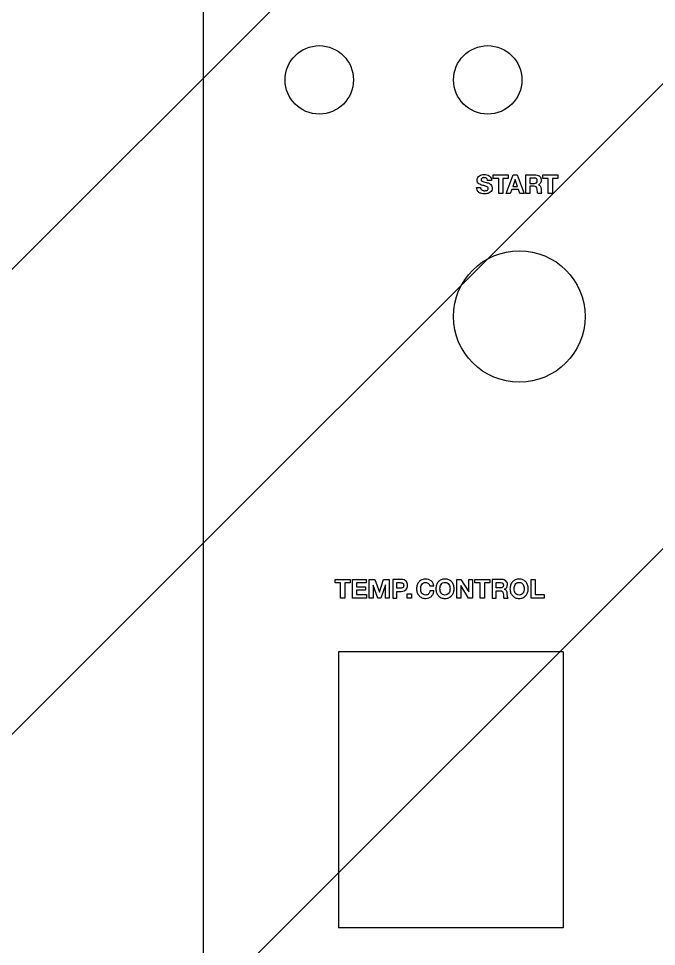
# Model space of a CAD drawing. Header units: millimetres. Extents: x 0 to 16408, y 0 to 11536.
# Drawn here: x 11314.2 to 11435.4, y 4546.3 to 4722.7 of the extents above; entities that cross this region are included whole.
import ezdxf

# ---------------------------------------------------------------- set-up
doc = ezdxf.new("R2010")
doc.units = ezdxf.units.MM
doc.header["$MEASUREMENT"] = 0
doc.linetypes.add('HIDDEN', pattern=[9.525, 6.35, -3.175])
doc.layers.get('0').update_dxf_attribs({"lineweight": 25})
doc.layers.add('DIM', color=3, linetype='Continuous', lineweight=9)
doc.layers.add('H', color=2, linetype='HIDDEN', lineweight=15)

# ---------------------------------------------------------------- blocks, each defined once
blk = doc.blocks.new('fe3')
for p, q in [((61121.83, -4558.59), (61121.83, -4557.94)), ((61121.83, -4557.94), (61124.72, -4557.94)), ((61122.89, -4558.59), (61121.83, -4558.59)), ((61122.89, -4561.47), (61122.89, -4558.59)), ((61123.67, -4558.59), (61123.67, -4561.47)), ((61124.72, -4558.59), (61123.67, -4558.59)), ((61124.3, -4561.47), (61125.64, -4557.94)), ((61124.72, -4557.94), (61124.72, -4558.59)), ((61126.02, -4558.81), (61125.56, -4560.11)), ((61125.64, -4557.94), (61126.43, -4557.94)), ((61126.03, -4558.81), (61126.02, -4558.81)), ((61126.48, -4560.11), (61126.03, -4558.81)), ((61126.43, -4557.94), (61127.75, -4561.47)), ((61131.26, -4558.59), (61131.26, -4557.94)), ((61131.26, -4557.94), (61134.15, -4557.94)), ((61132.31, -4558.59), (61131.26, -4558.59)), ((61132.31, -4561.47), (61132.31, -4558.59)), ((61134.15, -4558.59), (61133.09, -4558.59)), ((61133.09, -4558.59), (61133.09, -4561.47)), ((61134.15, -4557.94), (61134.15, -4558.59)), ((61125.56, -4560.11), (61126.48, -4560.11)), ((61123.67, -4561.47), (61122.89, -4561.47)), ((61125.08, -4561.47), (61124.3, -4561.47)), ((61125.36, -4560.68), (61125.08, -4561.47)), ((61126.68, -4560.68), (61125.36, -4560.68)), ((61126.94, -4561.47), (61126.68, -4560.68)), ((61127.75, -4561.47), (61126.94, -4561.47)), ((61133.09, -4561.47), (61132.31, -4561.47))]:
    blk.add_line(p, q)
for points, knots in [([(61119.13, -4559.62), (61119.03, -4559.55), (61118.95, -4559.45), (61118.89, -4559.34), (61118.83, -4559.22), (61118.8, -4559.09), (61118.8, -4558.93), (61118.8, -4558.74), (61118.84, -4558.59), (61118.92, -4558.45)], [13, 13, 13, 13, 14, 14, 14, 15, 15, 15, 16, 16, 16, 16]), ([(61119.6, -4558.67), (61119.57, -4558.72), (61119.55, -4558.79), (61119.55, -4558.86), (61119.55, -4558.93), (61119.56, -4558.99), (61119.59, -4559.03)], [31, 31, 31, 31, 32, 32, 32, 33, 33, 33, 33]), ([(61119.65, -4557.92), (61119.8, -4557.88), (61119.96, -4557.86), (61120.12, -4557.86), (61120.3, -4557.86), (61120.48, -4557.88), (61120.65, -4557.92), (61120.82, -4557.96), (61120.97, -4558.03), (61121.1, -4558.12)], [18, 18, 18, 18, 19, 19, 19, 20, 20, 20, 21, 21, 21, 21]), ([(61120.35, -4558.49), (61120.27, -4558.47), (61120.18, -4558.46), (61120.08, -4558.46), (61120.02, -4558.46), (61119.96, -4558.47), (61119.9, -4558.48)], [27, 27, 27, 27, 28, 28, 28, 29, 29, 29, 29]), ([(61130.08, -4559.42), (61130.17, -4559.34), (61130.21, -4559.21), (61130.21, -4559.03), (61130.21, -4558.86), (61130.17, -4558.74), (61130.08, -4558.66)], [1, 1, 1, 1, 2, 2, 2, 3, 3, 3, 3]), ([(61130.92, -4558.54), (61130.97, -4558.65), (61130.99, -4558.78), (61130.99, -4558.92), (61130.99, -4559.12), (61130.95, -4559.3), (61130.86, -4559.45), (61130.77, -4559.61), (61130.63, -4559.72), (61130.43, -4559.8)], [3, 3, 3, 3, 4, 4, 4, 5, 5, 5, 6, 6, 6, 6]), ([(61120.83, -4560.73), (61120.88, -4560.67), (61120.9, -4560.6), (61120.9, -4560.51), (61120.9, -4560.42), (61120.87, -4560.34), (61120.81, -4560.28)], [6, 6, 6, 6, 7, 7, 7, 8, 8, 8, 8]), ([(61121.52, -4559.94), (61121.61, -4560.06), (61121.65, -4560.22), (61121.65, -4560.42), (61121.65, -4560.58), (61121.62, -4560.73), (61121.56, -4560.87)], [39, 39, 39, 39, 40, 40, 40, 41, 41, 41, 41]), ([(61120.82, -4561.46), (61120.64, -4561.52), (61120.42, -4561.55), (61120.18, -4561.55), (61119.99, -4561.55), (61119.8, -4561.52), (61119.62, -4561.48)], [43, 43, 43, 43, 44, 44, 44, 45, 45, 45, 45]), ([(61119.92, -4560.91), (61120.01, -4560.94), (61120.11, -4560.95), (61120.21, -4560.95), (61120.28, -4560.95), (61120.36, -4560.94), (61120.44, -4560.93)], [2, 2, 2, 2, 3, 3, 3, 4, 4, 4, 4])]:
    blk.add_open_spline(points, degree=3, knots=knots)
for points in [[(61118.92, -4558.45), (61118.99, -4558.32), (61119.1, -4558.21), (61119.22, -4558.12)], [(61119.22, -4558.12), (61119.35, -4558.03), (61119.49, -4557.97), (61119.65, -4557.92)], [(61119.73, -4558.55), (61119.68, -4558.58), (61119.63, -4558.62), (61119.6, -4558.67)], [(61119.9, -4558.48), (61119.83, -4558.49), (61119.78, -4558.52), (61119.73, -4558.55)], [(61120.56, -4558.57), (61120.5, -4558.53), (61120.43, -4558.5), (61120.35, -4558.49)], [(61120.71, -4558.73), (61120.68, -4558.66), (61120.63, -4558.61), (61120.56, -4558.57)], [(61120.78, -4558.99), (61120.77, -4558.89), (61120.75, -4558.8), (61120.71, -4558.73)], [(61121.1, -4558.12), (61121.23, -4558.21), (61121.34, -4558.33), (61121.42, -4558.47)], [(61121.42, -4558.47), (61121.49, -4558.62), (61121.53, -4558.79), (61121.53, -4558.99)], [(61128.06, -4561.47), (61128.06, -4561.47), (61128.06, -4557.94), (61128.06, -4557.94)], [(61128.06, -4557.94), (61128.06, -4557.94), (61129.96, -4557.94), (61129.96, -4557.94)], [(61129.68, -4558.55), (61129.68, -4558.55), (61128.83, -4558.55), (61128.83, -4558.55)], [(61128.83, -4558.55), (61128.83, -4558.55), (61128.83, -4559.54), (61128.83, -4559.54)], [(61130.08, -4558.66), (61129.99, -4558.58), (61129.86, -4558.55), (61129.68, -4558.55)], [(61129.96, -4557.94), (61130.12, -4557.94), (61130.26, -4557.97), (61130.38, -4558.02)], [(61130.38, -4558.02), (61130.51, -4558.07), (61130.62, -4558.14), (61130.71, -4558.23)], [(61130.71, -4558.23), (61130.8, -4558.32), (61130.87, -4558.42), (61130.92, -4558.54)], [(61118.8, -4560.86), (61118.72, -4560.7), (61118.68, -4560.52), (61118.68, -4560.3)], [(61118.68, -4560.3), (61118.68, -4560.3), (61119.43, -4560.3), (61119.43, -4560.3)], [(61119.47, -4559.81), (61119.34, -4559.76), (61119.23, -4559.7), (61119.13, -4559.62)], [(61119.43, -4560.3), (61119.43, -4560.42), (61119.45, -4560.52), (61119.5, -4560.6)], [(61119.85, -4559.93), (61119.72, -4559.9), (61119.59, -4559.86), (61119.47, -4559.81)], [(61119.5, -4560.6), (61119.54, -4560.68), (61119.6, -4560.75), (61119.67, -4560.8)], [(61119.59, -4559.03), (61119.62, -4559.07), (61119.67, -4559.11), (61119.75, -4559.15)], [(61119.75, -4559.15), (61119.82, -4559.18), (61119.93, -4559.22), (61120.07, -4559.26)], [(61120.23, -4560.03), (61120.11, -4560), (61119.98, -4559.96), (61119.85, -4559.93)], [(61120.07, -4559.26), (61120.2, -4559.29), (61120.38, -4559.34), (61120.6, -4559.39)], [(61120.57, -4560.13), (61120.47, -4560.09), (61120.36, -4560.06), (61120.23, -4560.03)], [(61120.81, -4560.28), (61120.75, -4560.22), (61120.67, -4560.17), (61120.57, -4560.13)], [(61120.6, -4559.39), (61120.67, -4559.41), (61120.76, -4559.43), (61120.88, -4559.47)], [(61121.53, -4558.99), (61121.53, -4558.99), (61120.78, -4558.99), (61120.78, -4558.99)], [(61120.88, -4559.47), (61120.99, -4559.5), (61121.11, -4559.56), (61121.23, -4559.63)], [(61121.23, -4559.63), (61121.34, -4559.71), (61121.44, -4559.81), (61121.52, -4559.94)], [(61128.83, -4559.54), (61128.83, -4559.54), (61129.68, -4559.54), (61129.68, -4559.54)], [(61129.61, -4560.09), (61129.61, -4560.09), (61128.83, -4560.09), (61128.83, -4560.09)], [(61128.83, -4560.09), (61128.83, -4560.09), (61128.83, -4561.47), (61128.83, -4561.47)], [(61130.03, -4560.22), (61129.94, -4560.13), (61129.8, -4560.09), (61129.61, -4560.09)], [(61129.68, -4559.54), (61129.86, -4559.54), (61129.99, -4559.5), (61130.08, -4559.42)], [(61130.19, -4560.62), (61130.17, -4560.44), (61130.11, -4560.31), (61130.03, -4560.22)], [(61130.24, -4561.07), (61130.23, -4560.91), (61130.21, -4560.77), (61130.19, -4560.62)], [(61130.43, -4559.8), (61130.43, -4559.8), (61130.43, -4559.81), (61130.43, -4559.81)], [(61130.43, -4559.81), (61130.53, -4559.84), (61130.61, -4559.88), (61130.67, -4559.93)], [(61130.67, -4559.93), (61130.73, -4559.99), (61130.78, -4560.05), (61130.82, -4560.12)], [(61130.82, -4560.12), (61130.86, -4560.2), (61130.89, -4560.28), (61130.91, -4560.37)], [(61130.91, -4560.37), (61130.93, -4560.46), (61130.94, -4560.55), (61130.95, -4560.63)], [(61130.95, -4560.63), (61130.95, -4560.69), (61130.95, -4560.76), (61130.95, -4560.83)], [(61119.13, -4561.25), (61118.99, -4561.15), (61118.88, -4561.02), (61118.8, -4560.86)], [(61119.62, -4561.48), (61119.44, -4561.43), (61119.27, -4561.35), (61119.13, -4561.25)], [(61119.67, -4560.8), (61119.74, -4560.85), (61119.82, -4560.89), (61119.92, -4560.91)], [(61120.44, -4560.93), (61120.51, -4560.92), (61120.59, -4560.9), (61120.66, -4560.87)], [(61120.66, -4560.87), (61120.73, -4560.83), (61120.78, -4560.79), (61120.83, -4560.73)], [(61121.28, -4561.23), (61121.15, -4561.33), (61121, -4561.41), (61120.82, -4561.46)], [(61121.56, -4560.87), (61121.49, -4561.01), (61121.4, -4561.13), (61121.28, -4561.23)], [(61128.83, -4561.47), (61128.83, -4561.47), (61128.06, -4561.47), (61128.06, -4561.47)], [(61130.32, -4561.47), (61130.28, -4561.36), (61130.25, -4561.22), (61130.24, -4561.07)], [(61131.09, -4561.47), (61131.09, -4561.47), (61130.32, -4561.47), (61130.32, -4561.47)], [(61130.95, -4560.83), (61130.96, -4560.91), (61130.96, -4560.99), (61130.97, -4561.06)], [(61130.97, -4561.06), (61130.98, -4561.14), (61130.99, -4561.22), (61131.01, -4561.29)], [(61131.01, -4561.29), (61131.03, -4561.36), (61131.06, -4561.42), (61131.09, -4561.47)]]:
    blk.add_open_spline(points, degree=3)

msp = doc.modelspace()

# ---------------------------------------------------------------- hatches: boundary and pattern name
at = {"layer": 'DIM'}
h = msp.add_hatch(dxfattribs=at)
h.set_pattern_fill('ANSI31', color=256, scale=350, style=0)
h.set_pattern_definition([(45, (-19163.366, -2190.005), (-30.93592, 30.93592), [])])
h.paths.add_polyline_path([(11169.331, 5386.066), (11169.331, 3313.066), (10738.546, 3313.066), (10738.546, 5100.001), (10069.331, 5100.001), (10069.331, 6563.066), (14009.331, 6563.066), (14009.331, 5100.001), (13340.115, 5100.001), (13340.115, 3313.066), (12909.331, 3313.066), (12909.331, 5386.066)])
edge = h.paths.add_edge_path(flags=16)
edge.add_line((12909.331, 3336.066), (12909.331, 3313.066))
edge.add_line((11169.331, 3336.066), (11169.331, 3313.066))
at = {"layer": 'H', "ltscale": 5}
h = msp.add_hatch(dxfattribs=at)
h.set_pattern_fill('ANSI31', color=256, scale=500, style=0)
h.set_pattern_definition([(45, (5319.3, 20778.49), (-44.19417, 44.19417), [])])
edge = h.paths.add_edge_path(flags=16)
edge.add_line((14059.331, 6563.066), (14009.331, 6563.066))
edge.add_line((14059.331, 6563.066), (14009.331, 6563.066))
edge = h.paths.add_edge_path()
edge.add_line((14059.331, 6563.066), (14009.331, 6563.066))
edge.add_line((14059.331, 6563.066), (14009.331, 6563.066))
edge.add_line((10069.331, 3313.066), (10069.331, 6563.066))
edge.add_line((10019.331, 3263.066), (10019.331, 6563.066))
edge.add_line((10069.331, 3313.066), (14009.331, 3313.066))
edge.add_line((10019.331, 3263.066), (14059.331, 3263.066))
edge.add_line((14059.331, 6563.066), (14009.331, 6563.066))
edge.add_line((14009.331, 5313.066), (14009.331, 5323.066))
edge.add_line((14009.331, 3313.066), (14009.331, 6563.066))
edge.add_line((14059.331, 3263.066), (14059.331, 6563.066))

# ---------------------------------------------------------------- linework, layer by layer
for p, q in [((11349.331, 4411.066), (11349.331, 5161.066)), ((11388.027, 4612.514), (11388.027, 4613.329)), ((11388.027, 4613.329), (11388.857, 4613.329)), ((11388.857, 4612.514), (11388.027, 4612.514)), ((11388.857, 4613.329), (11388.857, 4612.514)), ((11417.681, 4602.316), (11374.981, 4602.316)), ((11374.981, 4602.316), (11374.981, 4549.816)), ((11417.681, 4549.816), (11374.981, 4549.816))]:
    msp.add_line(p, q)
at = {"lineweight": -2}
msp.add_line((11417.681, 4602.316), (11417.681, 4549.816), dxfattribs=at)
for points in [[(11374.332, 4615.414), (11374.332, 4616.066), (11377.221, 4616.066), (11377.221, 4615.414), (11376.164, 4615.414), (11376.164, 4612.54), (11375.389, 4612.54), (11375.389, 4615.414), (11374.332, 4615.414)], [(11380.264, 4616.066), (11380.264, 4615.414), (11378.402, 4615.414), (11378.402, 4614.658), (11380.11, 4614.658), (11380.11, 4614.056), (11378.402, 4614.056), (11378.402, 4613.192), (11380.303, 4613.192), (11380.303, 4612.54), (11377.626, 4612.54), (11377.626, 4616.066), (11380.264, 4616.066)], [(11381.918, 4616.066), (11382.743, 4613.641), (11382.753, 4613.641), (11383.533, 4616.066), (11384.625, 4616.066), (11384.625, 4612.54), (11383.899, 4612.54), (11383.899, 4615.039), (11383.889, 4615.039), (11383.025, 4612.54), (11382.427, 4612.54), (11381.562, 4615.014), (11381.553, 4615.014), (11381.553, 4612.54), (11380.827, 4612.54), (11380.827, 4616.066), (11381.918, 4616.066)], [(11398.246, 4616.066), (11399.718, 4613.7), (11399.727, 4613.7), (11399.727, 4616.066), (11400.454, 4616.066), (11400.454, 4612.54), (11399.678, 4612.54), (11398.211, 4614.901), (11398.202, 4614.901), (11398.202, 4612.54), (11397.475, 4612.54), (11397.475, 4616.066), (11398.246, 4616.066)], [(11400.858, 4615.414), (11400.858, 4616.066), (11403.748, 4616.066), (11403.748, 4615.414), (11402.691, 4615.414), (11402.691, 4612.54), (11401.915, 4612.54), (11401.915, 4615.414), (11400.858, 4615.414)]]:
    msp.add_lwpolyline(points)
msp.add_lwpolyline([(11412.336, 4616.066), (11412.336, 4613.192), (11414.055, 4613.192), (11414.055, 4612.54), (11411.561, 4612.54), (11411.561, 4616.066), (11412.336, 4616.066)], dxfattribs=at)
for centre, radius in [((11371.333, 4711.066), 6.5), ((11403.333, 4711.066), 6.5), ((11409.331, 4666.066), 12.5)]:
    msp.add_circle(centre, radius)
for points, knots in [([(11386.897, 4616.066), (11387.117, 4616.066), (11387.305, 4616.034), (11387.46, 4615.97), (11387.614, 4615.906), (11387.74, 4615.821), (11387.837, 4615.715), (11387.935, 4615.61), (11388.005, 4615.49), (11388.05, 4615.355), (11388.094, 4615.22), (11388.116, 4615.08), (11388.116, 4614.935), (11388.116, 4614.793), (11388.094, 4614.654), (11388.05, 4614.518), (11388.005, 4614.381), (11387.935, 4614.26), (11387.837, 4614.155), (11387.74, 4614.049), (11387.614, 4613.965), (11387.46, 4613.9), (11387.305, 4613.836), (11387.117, 4613.804), (11386.897, 4613.804), (11386.897, 4613.804), (11386.082, 4613.804), (11386.082, 4613.804), (11386.082, 4613.804), (11386.082, 4612.54), (11386.082, 4612.54), (11386.082, 4612.54), (11385.306, 4612.54), (11385.306, 4612.54), (11385.306, 4612.54), (11385.306, 4616.066), (11385.306, 4616.066), (11385.306, 4616.066), (11386.897, 4616.066), (11386.897, 4616.066)], [0, 0, 0, 0, 1, 1, 1, 2, 2, 2, 3, 3, 3, 4, 4, 4, 5, 5, 5, 6, 6, 6, 7, 7, 7, 8, 8, 8, 9, 9, 9, 10, 10, 10, 11, 11, 11, 12, 12, 12, 13, 13, 13, 13]), ([(11386.684, 4614.407), (11386.773, 4614.407), (11386.859, 4614.413), (11386.941, 4614.427), (11387.023, 4614.44), (11387.096, 4614.465), (11387.158, 4614.503), (11387.221, 4614.541), (11387.271, 4614.594), (11387.309, 4614.664), (11387.347, 4614.732), (11387.366, 4614.823), (11387.366, 4614.935), (11387.366, 4615.047), (11387.347, 4615.138), (11387.309, 4615.207), (11387.271, 4615.276), (11387.221, 4615.329), (11387.158, 4615.367), (11387.096, 4615.405), (11387.023, 4615.43), (11386.941, 4615.444), (11386.859, 4615.457), (11386.773, 4615.464), (11386.684, 4615.464), (11386.684, 4615.464), (11386.082, 4615.464), (11386.082, 4615.464), (11386.082, 4615.464), (11386.082, 4614.407), (11386.082, 4614.407), (11386.082, 4614.407), (11386.684, 4614.407), (11386.684, 4614.407)], [0, 0, 0, 0, 1, 1, 1, 2, 2, 2, 3, 3, 3, 4, 4, 4, 5, 5, 5, 6, 6, 6, 7, 7, 7, 8, 8, 8, 9, 9, 9, 10, 10, 10, 11, 11, 11, 11]), ([(11392.235, 4615.125), (11392.189, 4615.199), (11392.132, 4615.264), (11392.062, 4615.32), (11391.994, 4615.376), (11391.915, 4615.42), (11391.828, 4615.451), (11391.741, 4615.482), (11391.649, 4615.498), (11391.554, 4615.498), (11391.379, 4615.498), (11391.231, 4615.464), (11391.109, 4615.397), (11390.988, 4615.329), (11390.889, 4615.239), (11390.813, 4615.125), (11390.737, 4615.012), (11390.682, 4614.882), (11390.648, 4614.737), (11390.613, 4614.593), (11390.596, 4614.443), (11390.596, 4614.288), (11390.596, 4614.14), (11390.613, 4613.996), (11390.648, 4613.856), (11390.682, 4613.716), (11390.737, 4613.59), (11390.813, 4613.478), (11390.889, 4613.366), (11390.988, 4613.277), (11391.109, 4613.209), (11391.231, 4613.142), (11391.379, 4613.108), (11391.554, 4613.108), (11391.791, 4613.108), (11391.976, 4613.18), (11392.11, 4613.325), (11392.243, 4613.47), (11392.324, 4613.661), (11392.354, 4613.898), (11392.354, 4613.898), (11393.105, 4613.898), (11393.105, 4613.898), (11393.085, 4613.677), (11393.034, 4613.478), (11392.952, 4613.3), (11392.869, 4613.122), (11392.76, 4612.971), (11392.626, 4612.846), (11392.491, 4612.721), (11392.333, 4612.625), (11392.151, 4612.559), (11391.97, 4612.494), (11391.771, 4612.461), (11391.554, 4612.461), (11391.284, 4612.461), (11391.041, 4612.508), (11390.825, 4612.601), (11390.61, 4612.695), (11390.428, 4612.825), (11390.28, 4612.989), (11390.131, 4613.154), (11390.018, 4613.347), (11389.939, 4613.569), (11389.86, 4613.792), (11389.82, 4614.031), (11389.82, 4614.288), (11389.82, 4614.551), (11389.86, 4614.796), (11389.939, 4615.022), (11390.018, 4615.247), (11390.131, 4615.444), (11390.28, 4615.612), (11390.428, 4615.78), (11390.61, 4615.911), (11390.825, 4616.007), (11391.041, 4616.102), (11391.284, 4616.15), (11391.554, 4616.15), (11391.748, 4616.15), (11391.932, 4616.122), (11392.104, 4616.066), (11392.277, 4616.01), (11392.432, 4615.929), (11392.569, 4615.822), (11392.705, 4615.714), (11392.818, 4615.582), (11392.907, 4615.424), (11392.996, 4615.266), (11393.052, 4615.085), (11393.075, 4614.881), (11393.075, 4614.881), (11392.324, 4614.881), (11392.324, 4614.881), (11392.311, 4614.97), (11392.282, 4615.051), (11392.235, 4615.125)], [0, 0, 0, 0, 1, 1, 1, 2, 2, 2, 3, 3, 3, 4, 4, 4, 5, 5, 5, 6, 6, 6, 7, 7, 7, 8, 8, 8, 9, 9, 9, 10, 10, 10, 11, 11, 11, 12, 12, 12, 13, 13, 13, 14, 14, 14, 15, 15, 15, 16, 16, 16, 17, 17, 17, 18, 18, 18, 19, 19, 19, 20, 20, 20, 21, 21, 21, 22, 22, 22, 23, 23, 23, 24, 24, 24, 25, 25, 25, 26, 26, 26, 27, 27, 27, 28, 28, 28, 29, 29, 29, 30, 30, 30, 31, 31, 31, 32, 32, 32, 32]), ([(11393.599, 4615.022), (11393.677, 4615.247), (11393.791, 4615.444), (11393.939, 4615.612), (11394.087, 4615.78), (11394.269, 4615.911), (11394.485, 4616.007), (11394.701, 4616.102), (11394.944, 4616.15), (11395.214, 4616.15), (11395.487, 4616.15), (11395.73, 4616.102), (11395.944, 4616.007), (11396.159, 4615.911), (11396.34, 4615.78), (11396.488, 4615.612), (11396.636, 4615.444), (11396.749, 4615.247), (11396.829, 4615.022), (11396.908, 4614.796), (11396.947, 4614.551), (11396.947, 4614.288), (11396.947, 4614.031), (11396.908, 4613.792), (11396.829, 4613.569), (11396.749, 4613.347), (11396.636, 4613.154), (11396.488, 4612.989), (11396.34, 4612.825), (11396.159, 4612.695), (11395.944, 4612.601), (11395.73, 4612.508), (11395.487, 4612.461), (11395.214, 4612.461), (11394.944, 4612.461), (11394.701, 4612.508), (11394.485, 4612.601), (11394.269, 4612.695), (11394.087, 4612.825), (11393.939, 4612.989), (11393.791, 4613.154), (11393.677, 4613.347), (11393.599, 4613.569), (11393.519, 4613.792), (11393.48, 4614.031), (11393.48, 4614.288), (11393.48, 4614.551), (11393.519, 4614.796), (11393.599, 4615.022)], [0, 0, 0, 0, 1, 1, 1, 2, 2, 2, 3, 3, 3, 4, 4, 4, 5, 5, 5, 6, 6, 6, 7, 7, 7, 8, 8, 8, 9, 9, 9, 10, 10, 10, 11, 11, 11, 12, 12, 12, 13, 13, 13, 14, 14, 14, 15, 15, 15, 16, 16, 16, 16]), ([(11394.307, 4613.856), (11394.342, 4613.716), (11394.397, 4613.59), (11394.473, 4613.478), (11394.548, 4613.366), (11394.647, 4613.277), (11394.769, 4613.209), (11394.891, 4613.142), (11395.039, 4613.108), (11395.214, 4613.108), (11395.388, 4613.108), (11395.536, 4613.142), (11395.658, 4613.209), (11395.78, 4613.277), (11395.879, 4613.366), (11395.954, 4613.478), (11396.03, 4613.59), (11396.085, 4613.716), (11396.12, 4613.856), (11396.155, 4613.996), (11396.172, 4614.14), (11396.172, 4614.288), (11396.172, 4614.443), (11396.155, 4614.593), (11396.12, 4614.737), (11396.085, 4614.882), (11396.03, 4615.012), (11395.954, 4615.125), (11395.879, 4615.239), (11395.78, 4615.329), (11395.658, 4615.397), (11395.536, 4615.464), (11395.388, 4615.498), (11395.214, 4615.498), (11395.039, 4615.498), (11394.891, 4615.464), (11394.769, 4615.397), (11394.647, 4615.329), (11394.548, 4615.239), (11394.473, 4615.125), (11394.397, 4615.012), (11394.342, 4614.882), (11394.307, 4614.737), (11394.273, 4614.593), (11394.256, 4614.443), (11394.256, 4614.288), (11394.256, 4614.14), (11394.273, 4613.996), (11394.307, 4613.856)], [0, 0, 0, 0, 1, 1, 1, 2, 2, 2, 3, 3, 3, 4, 4, 4, 5, 5, 5, 6, 6, 6, 7, 7, 7, 8, 8, 8, 9, 9, 9, 10, 10, 10, 11, 11, 11, 12, 12, 12, 13, 13, 13, 14, 14, 14, 15, 15, 15, 16, 16, 16, 16]), ([(11406.054, 4616.066), (11406.212, 4616.066), (11406.355, 4616.041), (11406.482, 4615.989), (11406.608, 4615.938), (11406.717, 4615.869), (11406.807, 4615.78), (11406.898, 4615.691), (11406.967, 4615.588), (11407.015, 4615.471), (11407.062, 4615.354), (11407.086, 4615.228), (11407.086, 4615.093), (11407.086, 4614.885), (11407.043, 4614.706), (11406.956, 4614.555), (11406.868, 4614.403), (11406.726, 4614.288), (11406.528, 4614.209), (11406.528, 4614.209), (11406.528, 4614.199), (11406.528, 4614.199), (11406.624, 4614.173), (11406.703, 4614.132), (11406.765, 4614.078), (11406.828, 4614.024), (11406.879, 4613.959), (11406.918, 4613.886), (11406.958, 4613.811), (11406.987, 4613.73), (11407.005, 4613.641), (11407.023, 4613.552), (11407.035, 4613.463), (11407.042, 4613.374), (11407.045, 4613.318), (11407.049, 4613.252), (11407.052, 4613.177), (11407.055, 4613.101), (11407.061, 4613.024), (11407.069, 4612.944), (11407.077, 4612.866), (11407.091, 4612.791), (11407.109, 4612.72), (11407.127, 4612.649), (11407.154, 4612.589), (11407.19, 4612.54), (11407.19, 4612.54), (11406.415, 4612.54), (11406.415, 4612.54), (11406.372, 4612.652), (11406.345, 4612.785), (11406.336, 4612.94), (11406.326, 4613.095), (11406.311, 4613.243), (11406.291, 4613.384), (11406.265, 4613.569), (11406.209, 4613.704), (11406.123, 4613.789), (11406.038, 4613.875), (11405.898, 4613.917), (11405.704, 4613.917), (11405.704, 4613.917), (11404.928, 4613.917), (11404.928, 4613.917), (11404.928, 4613.917), (11404.928, 4612.54), (11404.928, 4612.54), (11404.928, 4612.54), (11404.153, 4612.54), (11404.153, 4612.54), (11404.153, 4612.54), (11404.153, 4616.066), (11404.153, 4616.066), (11404.153, 4616.066), (11406.054, 4616.066), (11406.054, 4616.066)], [0, 0, 0, 0, 1, 1, 1, 2, 2, 2, 3, 3, 3, 4, 4, 4, 5, 5, 5, 6, 6, 6, 7, 7, 7, 8, 8, 8, 9, 9, 9, 10, 10, 10, 11, 11, 11, 12, 12, 12, 13, 13, 13, 14, 14, 14, 15, 15, 15, 16, 16, 16, 17, 17, 17, 18, 18, 18, 19, 19, 19, 20, 20, 20, 21, 21, 21, 22, 22, 22, 23, 23, 23, 24, 24, 24, 25, 25, 25, 25]), ([(11405.778, 4614.471), (11405.955, 4614.471), (11406.089, 4614.51), (11406.178, 4614.589), (11406.267, 4614.668), (11406.311, 4614.797), (11406.311, 4614.974), (11406.311, 4615.146), (11406.267, 4615.27), (11406.178, 4615.347), (11406.089, 4615.425), (11405.955, 4615.464), (11405.778, 4615.464), (11405.778, 4615.464), (11404.928, 4615.464), (11404.928, 4615.464), (11404.928, 4615.464), (11404.928, 4614.471), (11404.928, 4614.471), (11404.928, 4614.471), (11405.778, 4614.471), (11405.778, 4614.471)], [0, 0, 0, 0, 1, 1, 1, 2, 2, 2, 3, 3, 3, 4, 4, 4, 5, 5, 5, 6, 6, 6, 7, 7, 7, 7]), ([(11407.684, 4615.022), (11407.763, 4615.247), (11407.876, 4615.444), (11408.025, 4615.612), (11408.173, 4615.78), (11408.355, 4615.911), (11408.57, 4616.007), (11408.786, 4616.102), (11409.029, 4616.15), (11409.299, 4616.15), (11409.572, 4616.15), (11409.816, 4616.102), (11410.03, 4616.007), (11410.244, 4615.911), (11410.425, 4615.78), (11410.573, 4615.612), (11410.721, 4615.444), (11410.835, 4615.247), (11410.914, 4615.022), (11410.993, 4614.796), (11411.032, 4614.551), (11411.032, 4614.288), (11411.032, 4614.031), (11410.993, 4613.792), (11410.914, 4613.569), (11410.835, 4613.347), (11410.721, 4613.154), (11410.573, 4612.989), (11410.425, 4612.825), (11410.244, 4612.695), (11410.03, 4612.601), (11409.816, 4612.508), (11409.572, 4612.461), (11409.299, 4612.461), (11409.029, 4612.461), (11408.786, 4612.508), (11408.57, 4612.601), (11408.355, 4612.695), (11408.173, 4612.825), (11408.025, 4612.989), (11407.876, 4613.154), (11407.763, 4613.347), (11407.684, 4613.569), (11407.605, 4613.792), (11407.565, 4614.031), (11407.565, 4614.288), (11407.565, 4614.551), (11407.605, 4614.796), (11407.684, 4615.022)], [0, 0, 0, 0, 1, 1, 1, 2, 2, 2, 3, 3, 3, 4, 4, 4, 5, 5, 5, 6, 6, 6, 7, 7, 7, 8, 8, 8, 9, 9, 9, 10, 10, 10, 11, 11, 11, 12, 12, 12, 13, 13, 13, 14, 14, 14, 15, 15, 15, 16, 16, 16, 16]), ([(11408.393, 4613.856), (11408.427, 4613.716), (11408.482, 4613.59), (11408.558, 4613.478), (11408.634, 4613.366), (11408.733, 4613.277), (11408.854, 4613.209), (11408.976, 4613.142), (11409.124, 4613.108), (11409.299, 4613.108), (11409.473, 4613.108), (11409.621, 4613.142), (11409.743, 4613.209), (11409.865, 4613.277), (11409.964, 4613.366), (11410.04, 4613.478), (11410.115, 4613.59), (11410.171, 4613.716), (11410.205, 4613.856), (11410.24, 4613.996), (11410.257, 4614.14), (11410.257, 4614.288), (11410.257, 4614.443), (11410.24, 4614.593), (11410.205, 4614.737), (11410.171, 4614.882), (11410.115, 4615.012), (11410.04, 4615.125), (11409.964, 4615.239), (11409.865, 4615.329), (11409.743, 4615.397), (11409.621, 4615.464), (11409.473, 4615.498), (11409.299, 4615.498), (11409.124, 4615.498), (11408.976, 4615.464), (11408.854, 4615.397), (11408.733, 4615.329), (11408.634, 4615.239), (11408.558, 4615.125), (11408.482, 4615.012), (11408.427, 4614.882), (11408.393, 4614.737), (11408.358, 4614.593), (11408.341, 4614.443), (11408.341, 4614.288), (11408.341, 4614.14), (11408.358, 4613.996), (11408.393, 4613.856)], [0, 0, 0, 0, 1, 1, 1, 2, 2, 2, 3, 3, 3, 4, 4, 4, 5, 5, 5, 6, 6, 6, 7, 7, 7, 8, 8, 8, 9, 9, 9, 10, 10, 10, 11, 11, 11, 12, 12, 12, 13, 13, 13, 14, 14, 14, 15, 15, 15, 16, 16, 16, 16])]:
    msp.add_open_spline(points, degree=3, knots=knots)

# ---------------------------------------------------------------- block references
at = {"rotation": 360}
msp.add_blockref('fe3', (-49717.473, 9250.927), dxfattribs=at)

doc.saveas('drawing.dxf')
